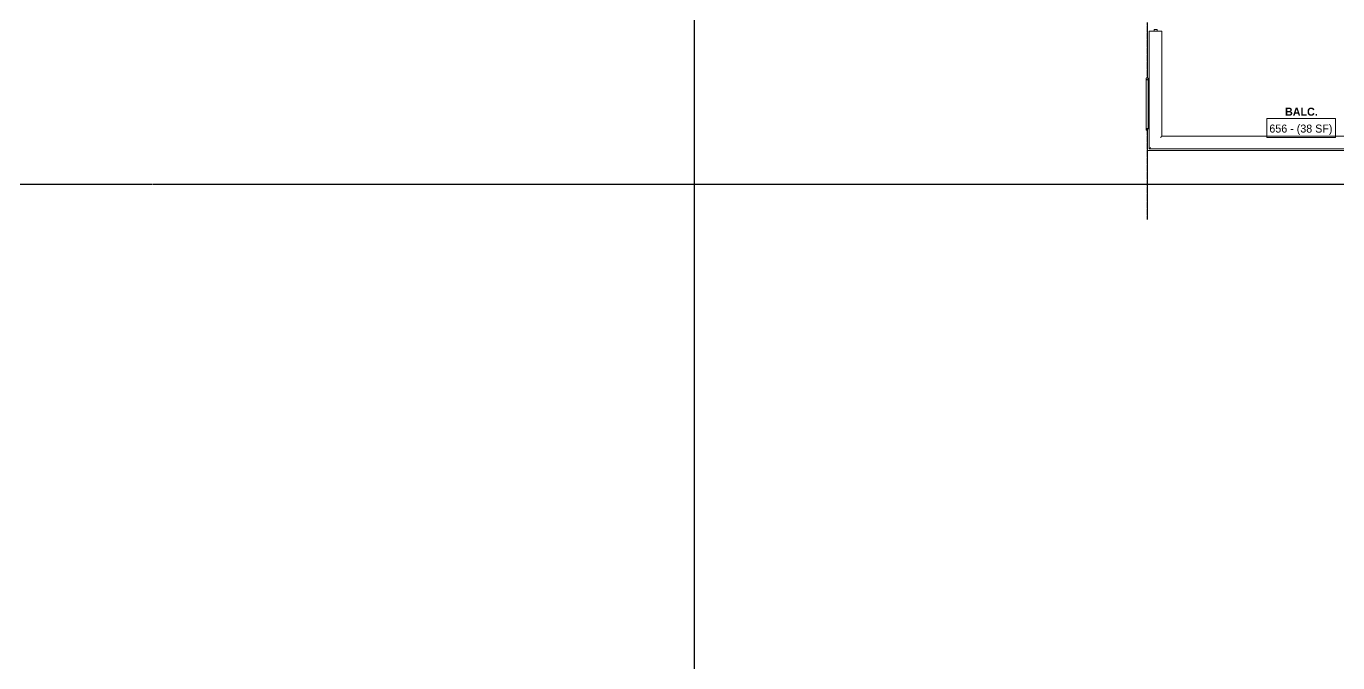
# Model space of a CAD drawing. Header units: inches. Extents: x -4093 to -1777, y 9773 to 12264.
# Drawn here: x -2750.8 to -2259.3, y 11007.9 to 11246.5 of the extents above; entities that cross this region are included whole.
import ezdxf

# ---------------------------------------------------------------- set-up
doc = ezdxf.new("R2010")
doc.units = ezdxf.units.IN
doc.header["$MEASUREMENT"] = 0
for name, pattern in [('Center 1_4_', [0.53125, 0.25, -0.09375, 0.09375, -0.09375]), ('Grid Line 1_2_', [0.875, 0.5, -0.125, 0.125, -0.125]), ('Hidden 1_8_', [0.1875, 0.125, -0.0625])]:
    doc.linetypes.add(name, pattern=pattern)
for name, color, linetype, lineweight in [('0-1', 7, 'Continuous', 5), ('A-AREA-IDEN', 2, 'Continuous', 9), ('A-DETL-CNTR', 5, 'Center 1_4_', 9), ('A-DETL-HDLN', 90, 'Hidden 1_8_', 9), ('A-FLOR-2', 192, 'Continuous', 9), ('A-FLOR-HRAL', 11, 'Continuous', 9), ('S-BEAM', 12, 'Continuous', 9), ('S-GRID-1', 1, 'Grid Line 1_2_', 30)]:
    doc.layers.add(name, color=color, linetype=linetype, lineweight=lineweight)
doc.styles.add('Century Gothic_1', font='ufonts.com_century-gothic.ttf', dxfattribs={"height": 3})
doc.styles.add('Century Gothic_B', font='GOTHICB.TTF', dxfattribs={"height": 3})

# ---------------------------------------------------------------- blocks, each defined once
blk = doc.blocks.new('CTR - 1st Phase - Structure_rvt-1-BACKGROUND - 3RD FLOOR')
at = {"layer": 'S-GRID-1'}
for p, q in [((-2500.32, 9772.61), (-2500.32, 12247.5)), ((-1777.25, 11187.19), (-4076.95, 11187.19))]:
    blk.add_line(p, q, dxfattribs=at)
blk = doc.blocks.new('Railing - Baluster_01-2700443-BACKGROUND - 3RD FLOOR')
at = {"layer": 'A-FLOR-HRAL'}
for p, q in [((-0.59, 1.18), (0.59, 1.18)), ((-0.59, 0.59), (-0.59, 1.18)), ((0.59, 1.18), (0.59, 0.59))]:
    blk.add_line(p, q, dxfattribs=at)
blk = doc.blocks.new('Railing - Railing-3415229-BACKGROUND - 3RD FLOOR')
at = {"layer": 'A-FLOR-HRAL'}
for p, q in [((-2329.9, 11244.64), (-2329.9, 11200.53)), ((-2329.9, 11244.64), (-2329.43, 11244.64)), ((-2329.43, 11244.64), (-2325.65, 11244.64)), ((-2325.65, 11244.64), (-2325.17, 11244.64)), ((-2325.17, 11205.25), (-2325.17, 11244.64)), ((-2221.07, 11244.64), (-2221.07, 11205.25)), ((-2221.07, 11244.64), (-2220.6, 11244.64)), ((-2220.6, 11244.64), (-2216.82, 11244.64)), ((-2216.82, 11244.64), (-2216.35, 11244.64)), ((-2216.35, 11200.53), (-2216.35, 11244.64)), ((-2221.07, 11205.25), (-2325.17, 11205.25)), ((-2329.9, 11200.53), (-2216.35, 11200.53))]:
    blk.add_line(p, q, dxfattribs=at)
for points, knots in [([(-2329.9, 11200.53), (-2329.9, 11200.53), (-2329.89, 11200.54), (-2329.86, 11200.56), (-2329.84, 11200.59), (-2329.81, 11200.62), (-2329.78, 11200.64), (-2329.75, 11200.67), (-2329.71, 11200.71), (-2329.67, 11200.75), (-2329.64, 11200.79), (-2329.6, 11200.83), (-2329.53, 11200.9), (-2329.47, 11200.96), (-2329.43, 11201)], [0, 0, 0, 0, 0.166667, 0.25, 0.333333, 0.416667, 0.458333, 0.5, 0.583333, 0.666667, 0.708333, 0.75, 0.833333, 1, 1, 1, 1]), ([(-2325.65, 11204.78), (-2325.61, 11204.82), (-2325.54, 11204.88), (-2325.47, 11204.96), (-2325.42, 11205.01), (-2325.38, 11205.04), (-2325.35, 11205.08), (-2325.32, 11205.11), (-2325.29, 11205.13), (-2325.26, 11205.16), (-2325.24, 11205.19), (-2325.21, 11205.22), (-2325.18, 11205.24), (-2325.17, 11205.25), (-2325.17, 11205.25)], [0, 0, 0, 0, 0.166667, 0.25, 0.333333, 0.375, 0.416667, 0.5, 0.541667, 0.583333, 0.666667, 0.75, 0.833333, 1, 1, 1, 1]), ([(-2220.6, 11204.78), (-2220.64, 11204.82), (-2220.7, 11204.88), (-2220.78, 11204.96), (-2220.83, 11205.01), (-2220.86, 11205.04), (-2220.9, 11205.08), (-2220.93, 11205.11), (-2220.96, 11205.13), (-2220.98, 11205.16), (-2221.01, 11205.19), (-2221.04, 11205.22), (-2221.07, 11205.24), (-2221.07, 11205.25), (-2221.07, 11205.25)], [0, 0, 0, 0, 0.166667, 0.25, 0.333333, 0.375, 0.416667, 0.5, 0.541667, 0.583333, 0.666667, 0.75, 0.833333, 1, 1, 1, 1]), ([(-2216.35, 11200.53), (-2216.35, 11200.53), (-2216.36, 11200.54), (-2216.38, 11200.56), (-2216.41, 11200.59), (-2216.44, 11200.62), (-2216.47, 11200.64), (-2216.49, 11200.67), (-2216.53, 11200.71), (-2216.58, 11200.75), (-2216.61, 11200.79), (-2216.65, 11200.83), (-2216.72, 11200.9), (-2216.78, 11200.96), (-2216.82, 11201)], [0, 0, 0, 0, 0.166667, 0.25, 0.333333, 0.416667, 0.458333, 0.5, 0.583333, 0.666667, 0.708333, 0.75, 0.833333, 1, 1, 1, 1])]:
    blk.add_open_spline(points, degree=3, knots=knots, dxfattribs=at)
blk.add_blockref('Railing - Baluster_01-2700443-BACKGROUND - 3RD FLOOR', (-2327.54, 11244.05))
blk = doc.blocks.new('Walls 69 - Walls 1-3381787-BACKGROUND - 3RD FLOOR')
at = {"layer": 'S-BEAM'}
for p, q in [((-2331.09, 11226.79), (-2331.09, 11207.85)), ((-2330.34, 11207.85), (-2330.34, 11226.79))]:
    blk.add_line(p, q, dxfattribs=at)
at = {"layer": 'S-BEAM', "flags": 128}
for points in [[(-2330.34, 11226.79), (-2330.36, 11226.88), (-2330.39, 11226.97), (-2330.44, 11227.05), (-2330.51, 11227.12), (-2330.59, 11227.16), (-2330.67, 11227.19), (-2330.76, 11227.19), (-2330.85, 11227.16), (-2330.93, 11227.12), (-2331, 11227.05), (-2331.05, 11226.97), (-2331.08, 11226.88), (-2331.09, 11226.79)], [(-2331.09, 11226.79), (-2331.08, 11226.69), (-2331.05, 11226.6), (-2331, 11226.52), (-2330.93, 11226.46), (-2330.85, 11226.41), (-2330.76, 11226.39), (-2330.67, 11226.39), (-2330.59, 11226.41), (-2330.51, 11226.46), (-2330.44, 11226.52), (-2330.39, 11226.6), (-2330.36, 11226.69), (-2330.34, 11226.79)]]:
    blk.add_lwpolyline(points, dxfattribs=at)
at = {"layer": 'S-BEAM'}
blk.add_ellipse((-2330.72, 11207.85), major_axis=(0.375, 0), ratio=0.93544, start_param=3.141593, end_param=5.223489, dxfattribs=at)

msp = doc.modelspace()

# ---------------------------------------------------------------- linework, layer by layer
at = {"layer": 'A-AREA-IDEN', "flags": 128}
msp.add_lwpolyline([(-2285.91, 11211.94), (-2260.07, 11211.94), (-2260.07, 11204.78), (-2285.91, 11204.78)], close=True, dxfattribs=at)
at = {"layer": 'A-DETL-CNTR'}
for p, q in [((-2330.72, 11247.83), (-2330.72, 11227.19)), ((-2330.72, 11208.25), (-2330.72, 11174))]:
    msp.add_line(p, q, dxfattribs=at)
at = {"layer": 'A-DETL-HDLN'}
for p, q in [((-2330.54, 11247.89), (-2330.54, 11227.13)), ((-2330.54, 11208.3), (-2330.54, 11174))]:
    msp.add_line(p, q, dxfattribs=at)
at = {"layer": 'A-FLOR-2'}
for p, q in [((-2330.54, 11247.89), (-2330.54, 11227.13)), ((-2330.54, 11207.92), (-2330.54, 11199.89)), ((-2330.54, 11199.89), (-2215.71, 11199.89))]:
    msp.add_line(p, q, dxfattribs=at)

# ---------------------------------------------------------------- block references
at = {"layer": '0-1'}
msp.add_blockref('CTR - 1st Phase - Structure_rvt-1-BACKGROUND - 3RD FLOOR', (0, 0), dxfattribs=at)
at = {"layer": 'A-FLOR-HRAL'}
msp.add_blockref('Railing - Railing-3415229-BACKGROUND - 3RD FLOOR', (0, 0), dxfattribs=at)
at = {"layer": 'S-BEAM'}
msp.add_blockref('Walls 69 - Walls 1-3381787-BACKGROUND - 3RD FLOOR', (0, 0), dxfattribs=at)

# ---------------------------------------------------------------- texts
at = {"layer": 'A-AREA-IDEN', "char_height": 3, "attachment_point": 1}
for s, insert, width, style in [('BALC.', (-2279.03, 11215.93), 14.544, 'Century Gothic_B'), ('656 - (38 SF)', (-2284.91, 11209.61), 28.785, 'Century Gothic_1')]:
    msp.add_mtext(s, dxfattribs=dict(at, insert=insert, width=width, style=style))

doc.saveas('drawing.dxf')
